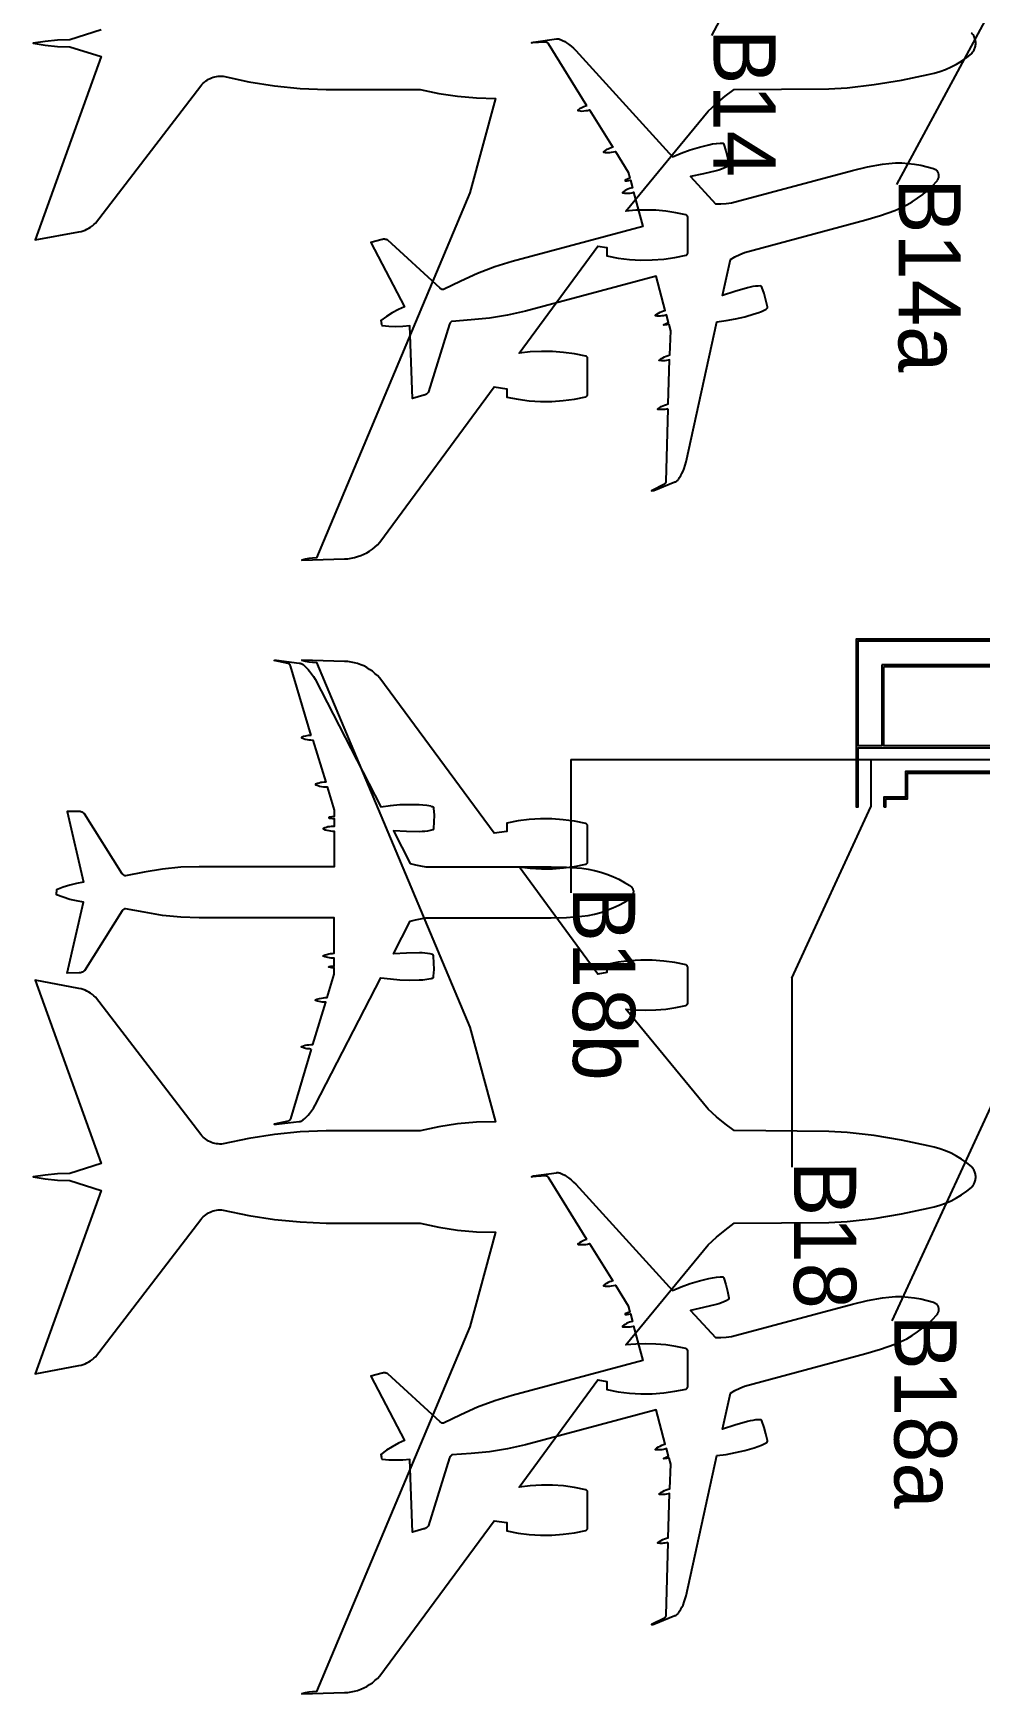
# Model space of a CAD drawing. Extents: x -127 to 299, y -292 to 314.
# Drawn here: x 67.2 to 140.2, y -218.1 to -90 of the extents above; entities that cross this region are included whole.
import ezdxf

# ---------------------------------------------------------------- set-up
doc = ezdxf.new("R2010")
doc.units = 0
for name, color, linetype in [('SS-GATEHOUSE', 9, 'CONTINUOUS'), ('SS-GRAPH', 7, 'CONTINUOUS'), ('SS-LARGE-PLANES', 9, 'CONTINUOUS'), ('SS-SMALL-PLANES', 9, 'CONTINUOUS'), ('SS-STAND-NUMBER', 7, 'CONTINUOUS')]:
    doc.layers.add(name, color=color, linetype=linetype)

msp = doc.modelspace()

# ---------------------------------------------------------------- linework, layer by layer
at = {"layer": 'SS-GATEHOUSE'}
for points in [[(132.64, -138.73), (132.64, -144.98), (130.81, -144.98), (130.81, -136.9), (153.99, -136.9), (153.99, -144.98), (153.98, -144.98), (153.98, -145.14), (159.22, -145.14), (159.22, -145.18), (159.37, -145.18), (159.37, -144.98), (154.14, -144.98), (154.14, -136.75), (130.66, -136.75), (130.66, -149.7), (130.81, -149.7), (130.81, -145.14), (152.15, -145.14), (152.15, -144.98), (152.16, -144.98), (152.16, -138.73)], [(132.79, -138.88), (152.01, -138.88), (152.01, -144.98), (132.79, -144.98)], [(132.79, -149.7), (132.94, -149.7), (132.94, -149.09), (134.62, -149.09), (134.62, -147.11), (145.59, -147.11), (145.59, -149.09), (147.42, -149.09), (147.42, -149.7), (147.57, -149.7), (147.57, -148.94), (145.74, -148.94), (145.74, -147.11), (152.18, -147.11), (152.18, -146.96), (134.47, -146.96), (134.47, -148.94), (132.79, -148.94)]]:
    msp.add_lwpolyline(points, close=True, dxfattribs=at)
at = {"layer": 'SS-GRAPH'}
for p, q in [((131.8, -67.4), (119.49, -90.17)), ((148.49, -74.44), (133.77, -101.67)), ((108.65, -146.05), (108.65, -156.33)), ((108.65, -146.05), (160.89, -146.05)), ((131.8, -146.05), (131.8, -149.7)), ((125.7, -162.92), (131.8, -149.7)), ((133.45, -189.35), (148.49, -156.73)), ((125.7, -162.92), (125.7, -177.5))]:
    msp.add_line(p, q, dxfattribs=at)
at = {"layer": 'SS-LARGE-PLANES'}
for points in [[(72.41, -89.75), (69.98, -90.51), (69.03, -90.54), (68.09, -90.64), (67.16, -90.78), (68.09, -90.93), (69.03, -91.02), (69.98, -91.05), (72.41, -91.81), (67.32, -105.96), (70.69, -105.34), (70.85, -105.3), (71.01, -105.25), (71.16, -105.2), (71.31, -105.13), (71.46, -105.05), (71.59, -104.96), (71.73, -104.87), (71.85, -104.76), (71.97, -104.65), (80.1, -94.06), (80.18, -93.96), (80.27, -93.86), (80.37, -93.77), (80.47, -93.69), (80.58, -93.62), (80.69, -93.55), (80.81, -93.49), (80.93, -93.44), (81.05, -93.4), (81.18, -93.37), (81.31, -93.34), (81.44, -93.33), (81.57, -93.32), (81.7, -93.32), (81.83, -93.33), (83.79, -93.75), (85.77, -94.06), (87.76, -94.26), (89.76, -94.35), (97.01, -94.35), (98.45, -94.66), (99.9, -94.87), (101.36, -95), (102.82, -95.04), (100.85, -102.33), (89.01, -130.48), (88.72, -130.5), (88.44, -130.53), (88.17, -130.59), (87.89, -130.66), (91.17, -130.56), (91.43, -130.55), (91.69, -130.51), (91.94, -130.46), (92.19, -130.39), (92.43, -130.31), (92.67, -130.21), (92.9, -130.09), (93.12, -129.96), (93.33, -129.81), (93.53, -129.65), (93.72, -129.47), (93.9, -129.28), (102.74, -117.3), (103.7, -117.45), (103.7, -118.08), (104.57, -118.25), (105.44, -118.36), (106.31, -118.41), (107.19, -118.41), (108.06, -118.35), (108.93, -118.23), (109.79, -118.05), (109.8, -118.05), (109.82, -118.04), (109.83, -118.04), (109.84, -118.03), (109.85, -118.02), (109.86, -118.02), (109.87, -118.01), (109.88, -118), (109.89, -117.99), (109.9, -117.98), (109.91, -117.96), (109.91, -117.95), (109.92, -117.94), (109.93, -117.93), (109.93, -117.91), (109.93, -117.9), (109.94, -115.07), (109.93, -115.05), (109.93, -115.04), (109.92, -115.03), (109.92, -115.02), (109.91, -115), (109.9, -114.99), (109.89, -114.98), (109.88, -114.97), (109.87, -114.96), (109.86, -114.95), (109.85, -114.95), (109.84, -114.94), (109.83, -114.93), (109.82, -114.93), (109.8, -114.92), (109.79, -114.92), (108.94, -114.75), (108.09, -114.63), (107.23, -114.56), (106.37, -114.56), (105.51, -114.6), (104.65, -114.7), (110.73, -106.44), (111.42, -106.55), (111.42, -107.18), (112.29, -107.35), (113.16, -107.46), (114.05, -107.51), (114.93, -107.5), (115.81, -107.44), (116.68, -107.32), (117.55, -107.14), (117.56, -107.13), (117.57, -107.12), (117.58, -107.11), (117.6, -107.1), (117.61, -107.09), (117.62, -107.07), (117.62, -107.06), (117.63, -107.05), (117.64, -107.03), (117.65, -107.02), (117.65, -107), (117.65, -106.99), (117.66, -106.97), (117.66, -106.96), (117.66, -104.21), (117.66, -104.2), (117.66, -104.18), (117.66, -104.17), (117.65, -104.16), (117.65, -104.15), (117.64, -104.13), (117.64, -104.12), (117.63, -104.11), (117.62, -104.1), (117.62, -104.09), (117.61, -104.08), (117.6, -104.07), (117.59, -104.06), (117.58, -104.05), (117.57, -104.04), (117.56, -104.04), (117.54, -104.03), (117.53, -104.02), (117.52, -104.02), (117.51, -104.02), (116.75, -103.86), (115.98, -103.74), (115.21, -103.67), (114.43, -103.65), (113.66, -103.67), (112.89, -103.73), (119.25, -96.02), (119.88, -95.43), (120.55, -94.87), (121.25, -94.36), (128.56, -94.3), (129.96, -94.21), (132.06, -93.97), (134.15, -93.63), (136.21, -93.18), (136.67, -93.08), (137.12, -92.96), (137.56, -92.8), (137.99, -92.61), (138.4, -92.4), (138.8, -92.15), (139.19, -91.89), (139.55, -91.59), (139.6, -91.54), (139.65, -91.48), (139.69, -91.42), (139.73, -91.36), (139.77, -91.29), (139.8, -91.22), (139.83, -91.15), (139.85, -91.08), (139.87, -91.01), (139.88, -90.94), (139.89, -90.86), (139.89, -90.79)], [(139.89, -90.78), (139.89, -90.7), (139.88, -90.63), (139.87, -90.55), (139.85, -90.48), (139.83, -90.41), (139.8, -90.34), (139.77, -90.27), (139.73, -90.21), (139.69, -90.14), (139.65, -90.08), (139.6, -90.03), (139.55, -89.97)], [(139.89, -178.25), (139.89, -178.18), (139.88, -178.11), (139.87, -178.03), (139.85, -177.96), (139.83, -177.89), (139.8, -177.82), (139.77, -177.75), (139.73, -177.68), (139.69, -177.62), (139.65, -177.56), (139.6, -177.5), (139.55, -177.45), (139.19, -177.16), (138.8, -176.89), (138.4, -176.64), (137.99, -176.43), (137.56, -176.24), (137.12, -176.08), (136.67, -175.96), (136.21, -175.86), (134.15, -175.41), (132.06, -175.07), (129.96, -174.83), (128.56, -174.74), (121.25, -174.68), (120.55, -174.17), (119.88, -173.61), (119.25, -173.02), (112.89, -165.31), (113.66, -165.37), (114.43, -165.39), (115.21, -165.37), (115.98, -165.3), (116.75, -165.18), (117.51, -165.02), (117.52, -165.02), (117.53, -165.02), (117.54, -165.01), (117.56, -165.01), (117.57, -165), (117.58, -164.99), (117.59, -164.98), (117.6, -164.97), (117.61, -164.96), (117.62, -164.95), (117.62, -164.94), (117.63, -164.93), (117.64, -164.92), (117.64, -164.91), (117.65, -164.9), (117.65, -164.88), (117.66, -164.87), (117.66, -164.86), (117.66, -164.84), (117.66, -164.83), (117.66, -162.08), (117.66, -162.07), (117.65, -162.05), (117.65, -162.04), (117.65, -162.02), (117.64, -162.01), (117.63, -161.99), (117.62, -161.98), (117.62, -161.97), (117.61, -161.95), (117.6, -161.94), (117.58, -161.93), (117.57, -161.92), (117.56, -161.91), (117.55, -161.9), (116.68, -161.72), (115.81, -161.6), (114.93, -161.54), (114.05, -161.53), (113.16, -161.58), (112.29, -161.69), (111.42, -161.86), (111.42, -162.49), (110.73, -162.6), (104.65, -154.34), (105.51, -154.44), (106.37, -154.49), (107.23, -154.48), (108.09, -154.41), (108.94, -154.3), (109.79, -154.12), (109.8, -154.12), (109.82, -154.12), (109.83, -154.11), (109.84, -154.1), (109.85, -154.1), (109.86, -154.09), (109.87, -154.08), (109.88, -154.07), (109.89, -154.06), (109.9, -154.05), (109.91, -154.04), (109.92, -154.03), (109.92, -154.01), (109.93, -154), (109.93, -153.99), (109.94, -153.97), (109.93, -151.14), (109.93, -151.13), (109.93, -151.11), (109.92, -151.1), (109.91, -151.09), (109.91, -151.08), (109.9, -151.07), (109.89, -151.05), (109.88, -151.04), (109.87, -151.03), (109.86, -151.03), (109.85, -151.02), (109.84, -151.01), (109.83, -151), (109.82, -151), (109.8, -150.99), (109.79, -150.99), (108.93, -150.81), (108.06, -150.69), (107.19, -150.63), (106.31, -150.63), (105.44, -150.68), (104.57, -150.79), (103.7, -150.96), (103.7, -151.59), (102.74, -151.74), (93.9, -139.76), (93.72, -139.57), (93.53, -139.4), (93.33, -139.23), (93.12, -139.09), (92.9, -138.95), (92.67, -138.83), (92.43, -138.73), (92.19, -138.65), (91.94, -138.58), (91.69, -138.53), (91.43, -138.49), (91.17, -138.48), (87.89, -138.38), (88.17, -138.46), (88.44, -138.51), (88.72, -138.54), (89.01, -138.56), (100.85, -166.71), (102.82, -174), (101.36, -174.04), (99.9, -174.17), (98.45, -174.38), (97.01, -174.69), (89.76, -174.69), (87.76, -174.78), (85.77, -174.98), (83.79, -175.29), (81.83, -175.71), (81.7, -175.72), (81.57, -175.72), (81.44, -175.71), (81.31, -175.7), (81.18, -175.67), (81.05, -175.64), (80.93, -175.6), (80.81, -175.55), (80.69, -175.49), (80.58, -175.42), (80.47, -175.35), (80.37, -175.27), (80.27, -175.18), (80.18, -175.08), (80.1, -174.98), (71.97, -164.39), (71.85, -164.28), (71.73, -164.17), (71.59, -164.08), (71.46, -163.99), (71.31, -163.91), (71.16, -163.84), (71.01, -163.79), (70.85, -163.74), (70.69, -163.71), (67.32, -163.08), (72.41, -177.23), (69.98, -177.99), (69.03, -178.02), (68.09, -178.11), (67.16, -178.26), (68.09, -178.41), (69.03, -178.5), (69.98, -178.53), (72.41, -179.29), (67.32, -193.44), (70.69, -192.81), (70.85, -192.78), (71.01, -192.73), (71.16, -192.67), (71.31, -192.61), (71.46, -192.53), (71.59, -192.44), (71.73, -192.34), (71.85, -192.24), (71.97, -192.13), (80.1, -181.54), (80.18, -181.44), (80.27, -181.34), (80.37, -181.25), (80.47, -181.17), (80.58, -181.1), (80.69, -181.03), (80.81, -180.97), (80.93, -180.92), (81.05, -180.88), (81.18, -180.84), (81.31, -180.82), (81.44, -180.8), (81.57, -180.8), (81.7, -180.8), (81.83, -180.81), (83.79, -181.23), (85.77, -181.54), (87.76, -181.73), (89.76, -181.83), (97.01, -181.83), (98.45, -182.14), (99.9, -182.35), (101.36, -182.48), (102.82, -182.52), (100.85, -189.81), (89.01, -217.96), (88.72, -217.98), (88.44, -218.01), (88.17, -218.06), (87.89, -218.14), (91.17, -218.04), (91.43, -218.03), (91.69, -217.99), (91.94, -217.94), (92.19, -217.87), (92.43, -217.79), (92.67, -217.68), (92.9, -217.57), (93.12, -217.43), (93.33, -217.29), (93.53, -217.12), (93.72, -216.95), (93.9, -216.76), (102.74, -204.78), (103.7, -204.93), (103.7, -205.56), (104.57, -205.73), (105.44, -205.84), (106.31, -205.89), (107.19, -205.89), (108.06, -205.82), (108.93, -205.71), (109.79, -205.53), (109.8, -205.53), (109.82, -205.52), (109.83, -205.52), (109.84, -205.51), (109.85, -205.5), (109.86, -205.49), (109.87, -205.48), (109.88, -205.47), (109.89, -205.46), (109.9, -205.45), (109.91, -205.44), (109.91, -205.43), (109.92, -205.42), (109.93, -205.41), (109.93, -205.39), (109.93, -205.38), (109.94, -202.54), (109.93, -202.53), (109.93, -202.52), (109.92, -202.51), (109.92, -202.49), (109.91, -202.48), (109.9, -202.47), (109.89, -202.46), (109.88, -202.45), (109.87, -202.44), (109.86, -202.43), (109.85, -202.42), (109.84, -202.42), (109.83, -202.41), (109.82, -202.4), (109.8, -202.4), (109.79, -202.39), (108.94, -202.22), (108.09, -202.1), (107.23, -202.04), (106.37, -202.03), (105.51, -202.08), (104.65, -202.18), (110.73, -193.92), (111.42, -194.03), (111.42, -194.66), (112.29, -194.83), (113.16, -194.94), (114.05, -194.99), (114.93, -194.98), (115.81, -194.92), (116.68, -194.79), (117.55, -194.62), (117.56, -194.61), (117.57, -194.6), (117.58, -194.59), (117.6, -194.58), (117.61, -194.56), (117.62, -194.55), (117.62, -194.54), (117.63, -194.53), (117.64, -194.51), (117.65, -194.5), (117.65, -194.48), (117.65, -194.47), (117.66, -194.45), (117.66, -194.44), (117.66, -191.69), (117.66, -191.68), (117.66, -191.66), (117.66, -191.65), (117.65, -191.64), (117.65, -191.62), (117.64, -191.61), (117.64, -191.6), (117.63, -191.59), (117.62, -191.58), (117.62, -191.56), (117.61, -191.55), (117.6, -191.54), (117.59, -191.54), (117.58, -191.53), (117.57, -191.52), (117.56, -191.51), (117.54, -191.51), (117.53, -191.5), (117.52, -191.5), (117.51, -191.49), (116.75, -191.33), (115.98, -191.22), (115.21, -191.15), (114.43, -191.13), (113.66, -191.15), (112.89, -191.21), (119.25, -183.5), (119.88, -182.9), (120.55, -182.35), (121.25, -181.83), (128.56, -181.78), (129.96, -181.69), (132.06, -181.45), (134.15, -181.11), (136.21, -180.66), (136.67, -180.56), (137.12, -180.43), (137.56, -180.28), (137.99, -180.09), (138.4, -179.87), (138.8, -179.63), (139.19, -179.36), (139.55, -179.07), (139.6, -179.02), (139.65, -178.96), (139.69, -178.9), (139.73, -178.83), (139.77, -178.77), (139.8, -178.7), (139.83, -178.63), (139.85, -178.56), (139.87, -178.49), (139.88, -178.41), (139.89, -178.34), (139.89, -178.26)]]:
    msp.add_lwpolyline(points, dxfattribs=at)
at = {"layer": 'SS-SMALL-PLANES'}
for points in [[(109.88, -95.61), (106.93, -90.83), (106.92, -90.81), (106.91, -90.8), (106.9, -90.78), (106.89, -90.77), (106.87, -90.76), (106.86, -90.75), (106.84, -90.74), (106.83, -90.73), (106.81, -90.72), (106.79, -90.71), (106.78, -90.71), (106.76, -90.7), (106.74, -90.7), (106.72, -90.7), (105.62, -90.76), (105.69, -90.73), (105.77, -90.7), (107.53, -90.45), (107.57, -90.44), (107.61, -90.44), (107.65, -90.44), (107.69, -90.45), (107.73, -90.45), (107.77, -90.46), (107.81, -90.48), (107.85, -90.49), (108.01, -90.56), (108.17, -90.65), (108.32, -90.74), (108.47, -90.85), (108.66, -91), (108.85, -91.17), (109.03, -91.35), (116.49, -99.54), (117.17, -99.25), (117.86, -99), (118.57, -98.79), (119.29, -98.61)], [(109.88, -95.61), (109.77, -95.64), (109.66, -95.68), (109.55, -95.73), (109.44, -95.78), (109.32, -95.85), (109.2, -95.94), (109.2, -95.94), (109.2, -95.94), (109.2, -95.94), (109.2, -95.94), (109.19, -95.94), (109.19, -95.94), (109.19, -95.94), (109.19, -95.94), (109.19, -95.95), (109.19, -95.95), (109.19, -95.95), (109.19, -95.95), (109.19, -95.95), (109.19, -95.95), (109.19, -95.96), (109.19, -95.96), (109.19, -95.96), (109.19, -95.96), (109.19, -95.96), (109.19, -95.96), (109.19, -95.96), (109.19, -95.97), (109.19, -95.97), (109.19, -95.97), (109.19, -95.97), (109.19, -95.97), (109.19, -95.97), (109.19, -95.97), (109.2, -95.98), (109.2, -95.98), (109.2, -95.98), (109.2, -95.98), (109.2, -95.98), (109.2, -95.98), (109.2, -95.98), (109.21, -95.98), (109.21, -95.98), (109.21, -95.98), (109.21, -95.98), (109.21, -95.98), (109.36, -96), (109.5, -96.01), (109.65, -96), (109.79, -95.98), (109.93, -95.96), (110.08, -95.92), (111.88, -98.81), (111.76, -98.84), (111.64, -98.89), (111.52, -98.94), (111.4, -98.99), (111.29, -99.06), (111.17, -99.15), (111.17, -99.15), (111.16, -99.15), (111.16, -99.15), (111.16, -99.15), (111.16, -99.15), (111.16, -99.16), (111.16, -99.16), (111.16, -99.16), (111.16, -99.16), (111.16, -99.16), (111.16, -99.16), (111.16, -99.17), (111.16, -99.17), (111.16, -99.17), (111.16, -99.17), (111.16, -99.17), (111.16, -99.17), (111.16, -99.17), (111.16, -99.18), (111.16, -99.18), (111.16, -99.18), (111.16, -99.18), (111.16, -99.18), (111.17, -99.18), (111.17, -99.18), (111.17, -99.18), (111.17, -99.19), (111.17, -99.19), (111.17, -99.19), (111.17, -99.19), (111.17, -99.19), (111.18, -99.19), (111.18, -99.19), (111.29, -99.2), (111.39, -99.21), (111.5, -99.21), (111.65, -99.21), (111.79, -99.19), (111.94, -99.16), (112.08, -99.13), (113.08, -100.72), (113.2, -101.2), (113.02, -101.27), (112.85, -101.34), (112.85, -101.34), (112.84, -101.34), (112.84, -101.34), (112.84, -101.34), (112.84, -101.35), (112.84, -101.35), (112.84, -101.35), (112.83, -101.35), (112.83, -101.35), (112.83, -101.35), (112.83, -101.36), (112.83, -101.36), (112.83, -101.36), (112.83, -101.36), (112.83, -101.36), (112.83, -101.37), (112.83, -101.37), (112.83, -101.37), (112.83, -101.37), (112.83, -101.37), (112.83, -101.38), (112.83, -101.38), (112.83, -101.38), (112.83, -101.38), (112.83, -101.38), (112.83, -101.39), (112.84, -101.39), (112.84, -101.39), (112.84, -101.39), (112.84, -101.39), (112.84, -101.39), (112.84, -101.39), (112.84, -101.4), (112.85, -101.4), (112.85, -101.4), (112.85, -101.4), (112.85, -101.4), (112.85, -101.4), (112.86, -101.4), (112.86, -101.4), (112.86, -101.4), (112.99, -101.39), (113.12, -101.37), (113.24, -101.35), (113.4, -101.93), (113.28, -101.96), (113.17, -102), (113.05, -102.04), (112.94, -102.09), (112.84, -102.15), (112.73, -102.22), (112.64, -102.29), (112.63, -102.29), (112.63, -102.29), (112.63, -102.29), (112.63, -102.29), (112.63, -102.29), (112.63, -102.3), (112.63, -102.3), (112.63, -102.3), (112.63, -102.3), (112.63, -102.3), (112.63, -102.3), (112.63, -102.31), (112.63, -102.31), (112.63, -102.31), (112.63, -102.31), (112.63, -102.31), (112.63, -102.31), (112.63, -102.32), (112.63, -102.32), (112.63, -102.32), (112.63, -102.32), (112.63, -102.32), (112.63, -102.32), (112.64, -102.33), (112.64, -102.33), (112.64, -102.33), (112.64, -102.33), (112.64, -102.33), (112.64, -102.33), (112.64, -102.33), (112.65, -102.33), (112.65, -102.33), (112.79, -102.35), (112.93, -102.35), (113.07, -102.35), (113.22, -102.34), (113.36, -102.32), (113.49, -102.28), (114.2, -104.93), (104.13, -107.63), (102.77, -108.04), (101.45, -108.55), (100.16, -109.14), (98.82, -109.78), (98.79, -109.78), (98.77, -109.78), (98.74, -109.78), (98.72, -109.77), (98.7, -109.77), (98.67, -109.76), (98.65, -109.75), (98.63, -109.74), (98.61, -109.73), (98.59, -109.72), (98.57, -109.7), (98.55, -109.69), (94.53, -105.97), (94.49, -105.95), (94.45, -105.94), (94.41, -105.92), (94.37, -105.91), (94.33, -105.91), (94.29, -105.9), (94.25, -105.9), (94.21, -105.9), (94.17, -105.9), (94.13, -105.91), (94.09, -105.92), (93.2, -106.16), (95.82, -111.11), (95.34, -111.33), (94.87, -111.59), (94.41, -111.87), (93.98, -112.18), (94.03, -112.38)], [(119.29, -98.61), (119.58, -98.55), (119.88, -98.51), (120.18, -98.48), (120.23, -98.48), (120.28, -98.48), (120.32, -98.49), (120.37, -98.49), (120.38, -98.5), (120.39, -98.5), (120.4, -98.5), (120.4, -98.51), (120.41, -98.51), (120.42, -98.52), (120.42, -98.53), (120.43, -98.53), (120.43, -98.54), (120.44, -98.55), (120.44, -98.56), (120.44, -98.56), (120.45, -98.57), (120.45, -98.58), (120.45, -98.59), (120.61, -99.09), (120.74, -99.59), (120.83, -100.11), (120.84, -100.12), (120.84, -100.12), (120.84, -100.13), (120.84, -100.14), (120.84, -100.15), (120.84, -100.16), (120.84, -100.17), (120.84, -100.18), (120.83, -100.18), (120.83, -100.19), (120.83, -100.2), (120.82, -100.21), (120.82, -100.22), (120.82, -100.22), (120.81, -100.23), (120.63, -100.33), (120.45, -100.42), (120.26, -100.5), (120.06, -100.56), (119.86, -100.62), (118.88, -100.86), (117.89, -101.07), (119.8, -103.17), (120.21, -103.17), (120.62, -103.15), (121.03, -103.1), (130.37, -100.6), (131.53, -100.32), (132.7, -100.11), (133.19, -100.05), (133.69, -100.01), (134.18, -100.01), (134.68, -100.05), (135.17, -100.11), (135.66, -100.19), (136.14, -100.31), (136.62, -100.44), (136.66, -100.46), (136.69, -100.47), (136.73, -100.49), (136.76, -100.51), (136.8, -100.53), (136.83, -100.56), (136.86, -100.58), (136.88, -100.61), (136.91, -100.64), (136.93, -100.67), (136.95, -100.71), (136.97, -100.74), (136.99, -100.78), (137, -100.82), (137.02, -100.86)], [(122.79, -111.67), (123.07, -111.58), (123.35, -111.47), (123.62, -111.34), (123.67, -111.32), (123.71, -111.29), (123.75, -111.27), (123.79, -111.23), (123.79, -111.23), (123.8, -111.22), (123.8, -111.21), (123.8, -111.21), (123.81, -111.2), (123.81, -111.19), (123.81, -111.18), (123.81, -111.17), (123.81, -111.16), (123.81, -111.15), (123.81, -111.15), (123.81, -111.14), (123.81, -111.13), (123.81, -111.12), (123.81, -111.11), (123.69, -110.6), (123.55, -110.1), (123.38, -109.61), (123.38, -109.6), (123.37, -109.59), (123.37, -109.58), (123.37, -109.57), (123.36, -109.57), (123.36, -109.56), (123.35, -109.55), (123.35, -109.55), (123.34, -109.54), (123.33, -109.53), (123.33, -109.53), (123.32, -109.52), (123.31, -109.52), (123.31, -109.52), (123.3, -109.51), (123.09, -109.52), (122.89, -109.53), (122.68, -109.56), (122.48, -109.6), (122.28, -109.65), (121.31, -109.93), (120.35, -110.25), (120.96, -107.47), (121.31, -107.27), (121.68, -107.08), (122.05, -106.92), (131.4, -104.41), (132.53, -104.07), (133.65, -103.68), (134.11, -103.48), (134.56, -103.26), (134.99, -103.01), (135.4, -102.74), (135.8, -102.44), (136.18, -102.12), (136.54, -101.78), (136.88, -101.42), (136.91, -101.39), (136.93, -101.36), (136.95, -101.33), (136.97, -101.29), (136.99, -101.26), (137, -101.22), (137.02, -101.18), (137.03, -101.14), (137.03, -101.11), (137.04, -101.07), (137.04, -101.03), (137.04, -100.99), (137.03, -100.95), (137.03, -100.9), (137.02, -100.86)], [(116.14, -118.98), (116.03, -119.01), (115.91, -119.03), (115.79, -119.04), (115.68, -119.05), (115.53, -119.05), (115.39, -119.03), (115.39, -119.03), (115.39, -119.03), (115.39, -119.03), (115.38, -119.03), (115.38, -119.03), (115.38, -119.03), (115.38, -119.03), (115.38, -119.03), (115.38, -119.03), (115.37, -119.03), (115.37, -119.03), (115.37, -119.03), (115.37, -119.03), (115.37, -119.03), (115.37, -119.02), (115.37, -119.02), (115.37, -119.02), (115.37, -119.02), (115.37, -119.02), (115.37, -119.02), (115.37, -119.02), (115.37, -119.01), (115.37, -119.01), (115.37, -119.01), (115.37, -119.01), (115.37, -119.01), (115.37, -119.01), (115.37, -119), (115.37, -119), (115.37, -119), (115.37, -119), (115.37, -119), (115.37, -119), (115.37, -119), (115.37, -119), (115.37, -118.99), (115.37, -118.99), (115.38, -118.99), (115.38, -118.99), (115.38, -118.99), (115.49, -118.9), (115.62, -118.82), (115.74, -118.76), (115.88, -118.7), (116.02, -118.65), (116.15, -118.61), (116.27, -115.21), (116.15, -115.24), (116.02, -115.26), (115.9, -115.28), (115.77, -115.28), (115.64, -115.28), (115.49, -115.27), (115.48, -115.27), (115.48, -115.27), (115.48, -115.27), (115.48, -115.27), (115.48, -115.27), (115.48, -115.27), (115.48, -115.27), (115.48, -115.26), (115.47, -115.26), (115.47, -115.26), (115.47, -115.26), (115.47, -115.26), (115.47, -115.26), (115.47, -115.26), (115.47, -115.26), (115.47, -115.25), (115.47, -115.25), (115.47, -115.25), (115.47, -115.25), (115.47, -115.25), (115.47, -115.25), (115.47, -115.24), (115.47, -115.24), (115.47, -115.24), (115.47, -115.24), (115.47, -115.24), (115.47, -115.24), (115.47, -115.24), (115.47, -115.23), (115.47, -115.23), (115.47, -115.23), (115.47, -115.23), (115.48, -115.23), (115.56, -115.16), (115.65, -115.1), (115.74, -115.05), (115.88, -114.98), (116.01, -114.92), (116.15, -114.87), (116.29, -114.83), (116.35, -112.96), (116.23, -112.48), (116.04, -112.51), (115.85, -112.53), (115.84, -112.53), (115.84, -112.53), (115.84, -112.53), (115.84, -112.53), (115.84, -112.53), (115.83, -112.53), (115.83, -112.53), (115.83, -112.53), (115.83, -112.53), (115.83, -112.53), (115.82, -112.53), (115.82, -112.52), (115.82, -112.52), (115.82, -112.52), (115.82, -112.52), (115.82, -112.52), (115.82, -112.52), (115.81, -112.51), (115.81, -112.51), (115.81, -112.51), (115.81, -112.51), (115.81, -112.51), (115.81, -112.5), (115.81, -112.5), (115.81, -112.5), (115.81, -112.5), (115.81, -112.5), (115.81, -112.49), (115.81, -112.49), (115.81, -112.49), (115.81, -112.49), (115.82, -112.49), (115.82, -112.48), (115.82, -112.48), (115.82, -112.48), (115.82, -112.48), (115.82, -112.48), (115.82, -112.48), (115.82, -112.48), (115.83, -112.47), (115.83, -112.47), (115.94, -112.42), (116.06, -112.37), (116.19, -112.33), (116.03, -111.74), (115.91, -111.78), (115.79, -111.8), (115.67, -111.82), (115.55, -111.83), (115.43, -111.83), (115.31, -111.83), (115.19, -111.82), (115.19, -111.82), (115.19, -111.82), (115.18, -111.82), (115.18, -111.82), (115.18, -111.81), (115.18, -111.81), (115.18, -111.81), (115.18, -111.81), (115.18, -111.81), (115.17, -111.81), (115.17, -111.81), (115.17, -111.81), (115.17, -111.8), (115.17, -111.8), (115.17, -111.8), (115.17, -111.8), (115.17, -111.8), (115.17, -111.79), (115.17, -111.79), (115.17, -111.79), (115.17, -111.79), (115.17, -111.79), (115.17, -111.79), (115.17, -111.78), (115.17, -111.78), (115.17, -111.78), (115.17, -111.78), (115.17, -111.78), (115.17, -111.78), (115.18, -111.77), (115.18, -111.77), (115.18, -111.77), (115.29, -111.69), (115.41, -111.61), (115.54, -111.54), (115.67, -111.48), (115.8, -111.43), (115.93, -111.39), (115.23, -108.74), (105.15, -111.44), (103.77, -111.76), (102.37, -111.99), (100.96, -112.12), (99.47, -112.24), (99.45, -112.25), (99.43, -112.26), (99.41, -112.28), (99.39, -112.29), (99.38, -112.31), (99.36, -112.33), (99.34, -112.35), (99.33, -112.37), (99.32, -112.39), (99.31, -112.41), (99.3, -112.43), (99.29, -112.45), (97.67, -117.68), (97.64, -117.72), (97.62, -117.75), (97.59, -117.78), (97.56, -117.81), (97.53, -117.83), (97.5, -117.86), (97.46, -117.88), (97.43, -117.9), (97.39, -117.92), (97.35, -117.93), (97.31, -117.94), (96.42, -118.18), (96.22, -112.59), (95.69, -112.63), (95.15, -112.65), (94.61, -112.63), (94.08, -112.58), (94.03, -112.38)], [(116.14, -118.98), (115.98, -124.59), (115.98, -124.61), (115.98, -124.63), (115.97, -124.65), (115.97, -124.66), (115.96, -124.68), (115.96, -124.7), (115.95, -124.72), (115.94, -124.73), (115.93, -124.75), (115.92, -124.76), (115.9, -124.78), (115.89, -124.79), (115.88, -124.8), (115.86, -124.81), (114.87, -125.31), (114.96, -125.3), (115.04, -125.28), (116.68, -124.63), (116.72, -124.61), (116.76, -124.59), (116.79, -124.57), (116.83, -124.54), (116.86, -124.52), (116.89, -124.49), (116.92, -124.46), (116.94, -124.43), (117.04, -124.28), (117.14, -124.13), (117.22, -123.97), (117.3, -123.81), (117.39, -123.58), (117.47, -123.34), (117.54, -123.09), (119.9, -112.27), (120.64, -112.18), (121.36, -112.05), (122.08, -111.88), (122.79, -111.67)], [(88.62, -144.19), (87.02, -138.81), (87.01, -138.8), (87, -138.78), (86.99, -138.76), (86.99, -138.75), (86.97, -138.73), (86.96, -138.72), (86.95, -138.7), (86.94, -138.69), (86.92, -138.68), (86.91, -138.67), (86.89, -138.66), (86.88, -138.65), (86.86, -138.64), (86.84, -138.63), (85.76, -138.4), (85.84, -138.39), (85.93, -138.39), (87.69, -138.6), (87.73, -138.6), (87.77, -138.61), (87.81, -138.63), (87.84, -138.64), (87.88, -138.66), (87.92, -138.68), (87.95, -138.7), (87.99, -138.72), (88.12, -138.84), (88.25, -138.96), (88.38, -139.09), (88.49, -139.23), (88.64, -139.43), (88.78, -139.64), (88.91, -139.86), (93.99, -149.7), (94.72, -149.6), (95.46, -149.53), (96.2, -149.51), (96.93, -149.53)], [(88.62, -144.19), (88.51, -144.2), (88.39, -144.2), (88.27, -144.22), (88.16, -144.24), (88.02, -144.28), (87.88, -144.33), (87.88, -144.33), (87.88, -144.33), (87.88, -144.33), (87.88, -144.34), (87.88, -144.34), (87.87, -144.34), (87.87, -144.34), (87.87, -144.34), (87.87, -144.34), (87.87, -144.34), (87.87, -144.34), (87.87, -144.34), (87.87, -144.35), (87.87, -144.35), (87.87, -144.35), (87.86, -144.35), (87.86, -144.35), (87.86, -144.35), (87.86, -144.35), (87.86, -144.36), (87.86, -144.36), (87.86, -144.36), (87.86, -144.36), (87.86, -144.36), (87.87, -144.36), (87.87, -144.37), (87.87, -144.37), (87.87, -144.37), (87.87, -144.37), (87.87, -144.37), (87.87, -144.37), (87.87, -144.37), (87.87, -144.37), (87.87, -144.38), (87.88, -144.38), (87.88, -144.38), (87.88, -144.38), (87.88, -144.38), (87.88, -144.38), (87.88, -144.38), (88.02, -144.43), (88.15, -144.48), (88.3, -144.51), (88.44, -144.53), (88.59, -144.54), (88.73, -144.55), (89.73, -147.8), (89.6, -147.8), (89.47, -147.81), (89.35, -147.83), (89.22, -147.86), (89.1, -147.89), (88.95, -147.95), (88.95, -147.95), (88.95, -147.95), (88.95, -147.95), (88.95, -147.95), (88.94, -147.95), (88.94, -147.95), (88.94, -147.95), (88.94, -147.95), (88.94, -147.95), (88.94, -147.96), (88.94, -147.96), (88.94, -147.96), (88.94, -147.96), (88.94, -147.96), (88.94, -147.96), (88.94, -147.97), (88.94, -147.97), (88.94, -147.97), (88.94, -147.97), (88.94, -147.97), (88.94, -147.97), (88.94, -147.97), (88.94, -147.98), (88.94, -147.98), (88.94, -147.98), (88.94, -147.98), (88.94, -147.98), (88.94, -147.98), (88.95, -147.98), (88.95, -147.98), (88.95, -147.99), (88.95, -147.99), (88.95, -147.99), (89.05, -148.03), (89.15, -148.06), (89.26, -148.1), (89.4, -148.12), (89.55, -148.15), (89.69, -148.16), (89.84, -148.16), (90.39, -149.96), (90.39, -150.45), (90.2, -150.47), (90.01, -150.5), (90, -150.5), (90, -150.5), (90, -150.5), (90, -150.5), (90, -150.5), (90, -150.5), (89.99, -150.5), (89.99, -150.5), (89.99, -150.51), (89.99, -150.51), (89.99, -150.51), (89.99, -150.51), (89.98, -150.51), (89.98, -150.51), (89.98, -150.52), (89.98, -150.52), (89.98, -150.52), (89.98, -150.52), (89.98, -150.52), (89.98, -150.53), (89.98, -150.53), (89.98, -150.53), (89.98, -150.53), (89.98, -150.53), (89.98, -150.54), (89.98, -150.54), (89.98, -150.54), (89.98, -150.54), (89.98, -150.54), (89.99, -150.55), (89.99, -150.55), (89.99, -150.55), (89.99, -150.55), (89.99, -150.55), (89.99, -150.55), (89.99, -150.55), (90, -150.55), (90, -150.56), (90, -150.56), (90, -150.56), (90, -150.56), (90.13, -150.58), (90.26, -150.6), (90.39, -150.6), (90.39, -151.21), (90.27, -151.21), (90.14, -151.21), (90.02, -151.23), (89.9, -151.25), (89.79, -151.28), (89.67, -151.31), (89.56, -151.36), (89.56, -151.36), (89.55, -151.36), (89.55, -151.36), (89.55, -151.36), (89.55, -151.36), (89.55, -151.36), (89.55, -151.36), (89.55, -151.37), (89.55, -151.37), (89.55, -151.37), (89.54, -151.37), (89.54, -151.37), (89.54, -151.37), (89.54, -151.38), (89.54, -151.38), (89.54, -151.38), (89.54, -151.38), (89.54, -151.38), (89.54, -151.39), (89.54, -151.39), (89.54, -151.39), (89.55, -151.39), (89.55, -151.39), (89.55, -151.39), (89.55, -151.4), (89.55, -151.4), (89.55, -151.4), (89.55, -151.4), (89.55, -151.4), (89.55, -151.4), (89.56, -151.4), (89.56, -151.4), (89.69, -151.46), (89.83, -151.5), (89.96, -151.53), (90.1, -151.56), (90.25, -151.57), (90.39, -151.58), (90.39, -154.32), (79.96, -154.32), (78.54, -154.36), (77.13, -154.51), (75.73, -154.75), (74.27, -155.02), (74.25, -155.01), (74.22, -155.01), (74.2, -155), (74.18, -154.99), (74.16, -154.97), (74.14, -154.96), (74.12, -154.95), (74.1, -154.93), (74.08, -154.91), (74.06, -154.9), (74.05, -154.88), (74.03, -154.86), (71.11, -150.23), (71.08, -150.2), (71.05, -150.18), (71.02, -150.15), (70.98, -150.13), (70.94, -150.12), (70.9, -150.1), (70.87, -150.09), (70.83, -150.08), (70.79, -150.07), (70.75, -150.07), (70.7, -150.07), (69.78, -150.07), (71.04, -155.52), (70.51, -155.62), (69.99, -155.74), (69.47, -155.9), (68.97, -156.09), (68.97, -156.29)], [(96.93, -149.53), (97.23, -149.54), (97.53, -149.58), (97.83, -149.63), (97.88, -149.64), (97.92, -149.66), (97.97, -149.67), (98.01, -149.69), (98.02, -149.7), (98.03, -149.71), (98.03, -149.71), (98.04, -149.72), (98.04, -149.73), (98.05, -149.73), (98.05, -149.74), (98.05, -149.75), (98.06, -149.76), (98.06, -149.76), (98.06, -149.77), (98.06, -149.78), (98.06, -149.79), (98.06, -149.8), (98.06, -149.81), (98.09, -150.33), (98.08, -150.85), (98.04, -151.37), (98.04, -151.38), (98.04, -151.39), (98.04, -151.4), (98.04, -151.41), (98.04, -151.42), (98.03, -151.42), (98.03, -151.43), (98.03, -151.44), (98.02, -151.45), (98.02, -151.45), (98.01, -151.46), (98.01, -151.47), (98, -151.47), (97.99, -151.48), (97.99, -151.48), (97.79, -151.53), (97.58, -151.57), (97.38, -151.6), (97.18, -151.61), (96.97, -151.62), (95.96, -151.6), (94.95, -151.54), (96.25, -154.06), (96.65, -154.17), (97.05, -154.25), (97.45, -154.32), (107.13, -154.32), (108.31, -154.35), (109.5, -154.44), (109.99, -154.51), (110.48, -154.61), (110.96, -154.74), (111.43, -154.9), (111.89, -155.08), (112.34, -155.29), (112.78, -155.53), (113.2, -155.78), (113.24, -155.81), (113.27, -155.83), (113.3, -155.86), (113.32, -155.88), (113.35, -155.91), (113.37, -155.95), (113.39, -155.98), (113.41, -156.01), (113.43, -156.05), (113.44, -156.09), (113.45, -156.12), (113.46, -156.16), (113.47, -156.2), (113.48, -156.25), (113.48, -156.29)], [(88.62, -168.39), (88.51, -168.38), (88.39, -168.38), (88.27, -168.36), (88.16, -168.34), (88.02, -168.3), (87.88, -168.25), (87.88, -168.25), (87.88, -168.25), (87.88, -168.25), (87.88, -168.24), (87.88, -168.24), (87.87, -168.24), (87.87, -168.24), (87.87, -168.24), (87.87, -168.24), (87.87, -168.24), (87.87, -168.24), (87.87, -168.24), (87.87, -168.23), (87.87, -168.23), (87.87, -168.23), (87.86, -168.23), (87.86, -168.23), (87.86, -168.23), (87.86, -168.23), (87.86, -168.22), (87.86, -168.22), (87.86, -168.22), (87.86, -168.22), (87.86, -168.22), (87.87, -168.22), (87.87, -168.21), (87.87, -168.21), (87.87, -168.21), (87.87, -168.21), (87.87, -168.21), (87.87, -168.21), (87.87, -168.21), (87.87, -168.21), (87.87, -168.2), (87.88, -168.2), (87.88, -168.2), (87.88, -168.2), (87.88, -168.2), (87.88, -168.2), (87.88, -168.2), (88.02, -168.15), (88.15, -168.1), (88.3, -168.07), (88.44, -168.05), (88.59, -168.04), (88.73, -168.03), (89.73, -164.78), (89.6, -164.78), (89.47, -164.77), (89.35, -164.75), (89.22, -164.72), (89.1, -164.69), (88.95, -164.63), (88.95, -164.63), (88.95, -164.63), (88.95, -164.63), (88.95, -164.63), (88.94, -164.63), (88.94, -164.63), (88.94, -164.63), (88.94, -164.63), (88.94, -164.63), (88.94, -164.62), (88.94, -164.62), (88.94, -164.62), (88.94, -164.62), (88.94, -164.62), (88.94, -164.62), (88.94, -164.61), (88.94, -164.61), (88.94, -164.61), (88.94, -164.61), (88.94, -164.61), (88.94, -164.61), (88.94, -164.61), (88.94, -164.6), (88.94, -164.6), (88.94, -164.6), (88.94, -164.6), (88.94, -164.6), (88.94, -164.6), (88.95, -164.6), (88.95, -164.6), (88.95, -164.59), (88.95, -164.59), (88.95, -164.59), (89.05, -164.55), (89.15, -164.52), (89.26, -164.48), (89.4, -164.46), (89.55, -164.43), (89.69, -164.42), (89.84, -164.42), (90.39, -162.62), (90.39, -162.13), (90.2, -162.11), (90.01, -162.08), (90, -162.08), (90, -162.08), (90, -162.08), (90, -162.08), (90, -162.08), (90, -162.08), (89.99, -162.08), (89.99, -162.08), (89.99, -162.07), (89.99, -162.07), (89.99, -162.07), (89.99, -162.07), (89.98, -162.07), (89.98, -162.07), (89.98, -162.06), (89.98, -162.06), (89.98, -162.06), (89.98, -162.06), (89.98, -162.06), (89.98, -162.05), (89.98, -162.05), (89.98, -162.05), (89.98, -162.05), (89.98, -162.05), (89.98, -162.04), (89.98, -162.04), (89.98, -162.04), (89.98, -162.04), (89.98, -162.04), (89.99, -162.03), (89.99, -162.03), (89.99, -162.03), (89.99, -162.03), (89.99, -162.03), (89.99, -162.03), (89.99, -162.03), (90, -162.03), (90, -162.02), (90, -162.02), (90, -162.02), (90, -162.02), (90.13, -162), (90.26, -161.98), (90.39, -161.98), (90.39, -161.37), (90.27, -161.37), (90.14, -161.37), (90.02, -161.35), (89.9, -161.33), (89.79, -161.3), (89.67, -161.27), (89.56, -161.22), (89.56, -161.22), (89.55, -161.22), (89.55, -161.22), (89.55, -161.22), (89.55, -161.22), (89.55, -161.22), (89.55, -161.22), (89.55, -161.21), (89.55, -161.21), (89.55, -161.21), (89.54, -161.21), (89.54, -161.21), (89.54, -161.21), (89.54, -161.2), (89.54, -161.2), (89.54, -161.2), (89.54, -161.2), (89.54, -161.2), (89.54, -161.19), (89.54, -161.19), (89.54, -161.19), (89.55, -161.19), (89.55, -161.19), (89.55, -161.19), (89.55, -161.18), (89.55, -161.18), (89.55, -161.18), (89.55, -161.18), (89.55, -161.18), (89.55, -161.18), (89.56, -161.18), (89.56, -161.18), (89.69, -161.12), (89.83, -161.08), (89.96, -161.05), (90.1, -161.02), (90.25, -161.01), (90.39, -161), (90.39, -158.27), (79.96, -158.27), (78.54, -158.22), (77.13, -158.07), (75.73, -157.83), (74.27, -157.56), (74.25, -157.57), (74.22, -157.57), (74.2, -157.58), (74.18, -157.59), (74.16, -157.61), (74.14, -157.62), (74.12, -157.63), (74.1, -157.65), (74.08, -157.67), (74.06, -157.68), (74.05, -157.7), (74.03, -157.72), (71.11, -162.35), (71.08, -162.38), (71.05, -162.4), (71.02, -162.43), (70.98, -162.45), (70.94, -162.46), (70.9, -162.48), (70.87, -162.49), (70.83, -162.5), (70.79, -162.51), (70.75, -162.51), (70.7, -162.51), (69.78, -162.52), (71.04, -157.06), (70.51, -156.96), (69.99, -156.84), (69.47, -156.68), (68.97, -156.49), (68.97, -156.29)], [(96.93, -163.05), (97.23, -163.04), (97.53, -163), (97.83, -162.95), (97.88, -162.94), (97.92, -162.92), (97.97, -162.91), (98.01, -162.89), (98.02, -162.88), (98.03, -162.87), (98.03, -162.87), (98.04, -162.86), (98.04, -162.85), (98.05, -162.85), (98.05, -162.84), (98.05, -162.83), (98.06, -162.82), (98.06, -162.82), (98.06, -162.81), (98.06, -162.8), (98.06, -162.79), (98.06, -162.78), (98.06, -162.77), (98.09, -162.25), (98.08, -161.73), (98.04, -161.21), (98.04, -161.2), (98.04, -161.19), (98.04, -161.18), (98.04, -161.17), (98.04, -161.16), (98.03, -161.16), (98.03, -161.15), (98.03, -161.14), (98.02, -161.13), (98.02, -161.13), (98.01, -161.12), (98.01, -161.11), (98, -161.11), (97.99, -161.1), (97.99, -161.1), (97.79, -161.05), (97.58, -161.01), (97.38, -160.98), (97.18, -160.97), (96.97, -160.96), (95.96, -160.98), (94.95, -161.04), (96.25, -158.52), (96.65, -158.41), (97.05, -158.33), (97.45, -158.27), (107.13, -158.27), (108.31, -158.23), (109.5, -158.14), (109.99, -158.07), (110.48, -157.97), (110.96, -157.84), (111.43, -157.68), (111.89, -157.5), (112.34, -157.29), (112.78, -157.05), (113.2, -156.8), (113.24, -156.77), (113.27, -156.75), (113.3, -156.72), (113.32, -156.7), (113.35, -156.67), (113.37, -156.63), (113.39, -156.6), (113.41, -156.57), (113.43, -156.53), (113.44, -156.49), (113.45, -156.46), (113.46, -156.42), (113.47, -156.38), (113.48, -156.33), (113.48, -156.29)], [(88.62, -168.39), (87.02, -173.77), (87.01, -173.78), (87, -173.8), (86.99, -173.82), (86.99, -173.83), (86.97, -173.85), (86.96, -173.86), (86.95, -173.88), (86.94, -173.89), (86.92, -173.9), (86.91, -173.91), (86.89, -173.92), (86.88, -173.93), (86.86, -173.94), (86.84, -173.95), (85.76, -174.18), (85.84, -174.19), (85.93, -174.19), (87.69, -173.98), (87.73, -173.98), (87.77, -173.97), (87.81, -173.95), (87.84, -173.94), (87.88, -173.92), (87.92, -173.9), (87.95, -173.88), (87.99, -173.86), (88.12, -173.74), (88.25, -173.62), (88.38, -173.49), (88.49, -173.35), (88.64, -173.15), (88.78, -172.94), (88.91, -172.72), (93.99, -162.88), (94.72, -162.98), (95.46, -163.05), (96.2, -163.07), (96.93, -163.05)], [(109.88, -183.09), (106.93, -178.31), (106.92, -178.29), (106.91, -178.28), (106.9, -178.26), (106.89, -178.25), (106.87, -178.24), (106.86, -178.23), (106.84, -178.22), (106.83, -178.21), (106.81, -178.2), (106.79, -178.19), (106.78, -178.19), (106.76, -178.18), (106.74, -178.18), (106.72, -178.18), (105.62, -178.24), (105.69, -178.21), (105.77, -178.18), (107.53, -177.93), (107.57, -177.92), (107.61, -177.92), (107.65, -177.92), (107.69, -177.92), (107.73, -177.93), (107.77, -177.94), (107.81, -177.95), (107.85, -177.97), (108.01, -178.04), (108.17, -178.13), (108.32, -178.22), (108.47, -178.32), (108.66, -178.48), (108.85, -178.65), (109.03, -178.82), (116.49, -187.02), (117.17, -186.73), (117.86, -186.48), (118.57, -186.26), (119.29, -186.09)], [(109.88, -183.09), (109.77, -183.12), (109.66, -183.16), (109.55, -183.2), (109.44, -183.25), (109.32, -183.33), (109.2, -183.41), (109.2, -183.41), (109.2, -183.42), (109.2, -183.42), (109.2, -183.42), (109.19, -183.42), (109.19, -183.42), (109.19, -183.42), (109.19, -183.42), (109.19, -183.42), (109.19, -183.43), (109.19, -183.43), (109.19, -183.43), (109.19, -183.43), (109.19, -183.43), (109.19, -183.43), (109.19, -183.43), (109.19, -183.44), (109.19, -183.44), (109.19, -183.44), (109.19, -183.44), (109.19, -183.44), (109.19, -183.44), (109.19, -183.45), (109.19, -183.45), (109.19, -183.45), (109.19, -183.45), (109.19, -183.45), (109.19, -183.45), (109.2, -183.45), (109.2, -183.45), (109.2, -183.45), (109.2, -183.46), (109.2, -183.46), (109.2, -183.46), (109.2, -183.46), (109.21, -183.46), (109.21, -183.46), (109.21, -183.46), (109.21, -183.46), (109.21, -183.46), (109.36, -183.47), (109.5, -183.48), (109.65, -183.48), (109.79, -183.46), (109.93, -183.43), (110.08, -183.4), (111.88, -186.28), (111.76, -186.32), (111.64, -186.36), (111.52, -186.41), (111.4, -186.47), (111.29, -186.54), (111.17, -186.63), (111.17, -186.63), (111.16, -186.63), (111.16, -186.63), (111.16, -186.63), (111.16, -186.63), (111.16, -186.63), (111.16, -186.64), (111.16, -186.64), (111.16, -186.64), (111.16, -186.64), (111.16, -186.64), (111.16, -186.64), (111.16, -186.64), (111.16, -186.65), (111.16, -186.65), (111.16, -186.65), (111.16, -186.65), (111.16, -186.65), (111.16, -186.65), (111.16, -186.66), (111.16, -186.66), (111.16, -186.66), (111.16, -186.66), (111.17, -186.66), (111.17, -186.66), (111.17, -186.66), (111.17, -186.66), (111.17, -186.66), (111.17, -186.66), (111.17, -186.67), (111.17, -186.67), (111.18, -186.67), (111.18, -186.67), (111.29, -186.68), (111.39, -186.69), (111.5, -186.69), (111.65, -186.68), (111.79, -186.67), (111.94, -186.64), (112.08, -186.61), (113.08, -188.2), (113.2, -188.68), (113.02, -188.74), (112.85, -188.82), (112.85, -188.82), (112.84, -188.82), (112.84, -188.82), (112.84, -188.82), (112.84, -188.82), (112.84, -188.82), (112.84, -188.83), (112.83, -188.83), (112.83, -188.83), (112.83, -188.83), (112.83, -188.83), (112.83, -188.84), (112.83, -188.84), (112.83, -188.84), (112.83, -188.84), (112.83, -188.84), (112.83, -188.85), (112.83, -188.85), (112.83, -188.85), (112.83, -188.85), (112.83, -188.85), (112.83, -188.86), (112.83, -188.86), (112.83, -188.86), (112.83, -188.86), (112.83, -188.86), (112.84, -188.87), (112.84, -188.87), (112.84, -188.87), (112.84, -188.87), (112.84, -188.87), (112.84, -188.87), (112.84, -188.87), (112.85, -188.87), (112.85, -188.87), (112.85, -188.88), (112.85, -188.88), (112.85, -188.88), (112.86, -188.88), (112.86, -188.88), (112.86, -188.88), (112.99, -188.87), (113.12, -188.85), (113.24, -188.82), (113.4, -189.41), (113.28, -189.44), (113.17, -189.47), (113.05, -189.52), (112.94, -189.57), (112.84, -189.63), (112.73, -189.69), (112.64, -189.76), (112.63, -189.77), (112.63, -189.77), (112.63, -189.77), (112.63, -189.77), (112.63, -189.77), (112.63, -189.77), (112.63, -189.77), (112.63, -189.78), (112.63, -189.78), (112.63, -189.78), (112.63, -189.78), (112.63, -189.78), (112.63, -189.79), (112.63, -189.79), (112.63, -189.79), (112.63, -189.79), (112.63, -189.79), (112.63, -189.79), (112.63, -189.8), (112.63, -189.8), (112.63, -189.8), (112.63, -189.8), (112.63, -189.8), (112.64, -189.8), (112.64, -189.8), (112.64, -189.81), (112.64, -189.81), (112.64, -189.81), (112.64, -189.81), (112.64, -189.81), (112.65, -189.81), (112.65, -189.81), (112.79, -189.83), (112.93, -189.83), (113.07, -189.83), (113.22, -189.82), (113.36, -189.79), (113.49, -189.76), (114.2, -192.41), (104.13, -195.11), (102.77, -195.52), (101.45, -196.02), (100.16, -196.62), (98.82, -197.26), (98.79, -197.26), (98.77, -197.26), (98.74, -197.26), (98.72, -197.25), (98.7, -197.25), (98.67, -197.24), (98.65, -197.23), (98.63, -197.22), (98.61, -197.21), (98.59, -197.19), (98.57, -197.18), (98.55, -197.16), (94.53, -193.45), (94.49, -193.43), (94.45, -193.41), (94.41, -193.4), (94.37, -193.39), (94.33, -193.38), (94.29, -193.38), (94.25, -193.38), (94.21, -193.38), (94.17, -193.38), (94.13, -193.39), (94.09, -193.4), (93.2, -193.63), (95.82, -198.58), (95.34, -198.81), (94.87, -199.07), (94.41, -199.35), (93.98, -199.66), (94.03, -199.86)], [(119.29, -186.09), (119.58, -186.03), (119.88, -185.98), (120.18, -185.96), (120.23, -185.96), (120.28, -185.96), (120.32, -185.96), (120.37, -185.97), (120.38, -185.97), (120.39, -185.98), (120.4, -185.98), (120.4, -185.99), (120.41, -185.99), (120.42, -186), (120.42, -186), (120.43, -186.01), (120.43, -186.02), (120.44, -186.03), (120.44, -186.03), (120.44, -186.04), (120.45, -186.05), (120.45, -186.06), (120.45, -186.07), (120.61, -186.56), (120.74, -187.07), (120.83, -187.58), (120.84, -187.59), (120.84, -187.6), (120.84, -187.61), (120.84, -187.62), (120.84, -187.63), (120.84, -187.64), (120.84, -187.64), (120.84, -187.65), (120.83, -187.66), (120.83, -187.67), (120.83, -187.68), (120.82, -187.69), (120.82, -187.69), (120.82, -187.7), (120.81, -187.71), (120.63, -187.81), (120.45, -187.9), (120.26, -187.97), (120.06, -188.04), (119.86, -188.1), (118.88, -188.34), (117.89, -188.55), (119.8, -190.64), (120.21, -190.64), (120.62, -190.62), (121.03, -190.58), (130.37, -188.07), (131.53, -187.8), (132.7, -187.58), (133.19, -187.52), (133.69, -187.49), (134.18, -187.49), (134.68, -187.52), (135.17, -187.58), (135.66, -187.67), (136.14, -187.78), (136.62, -187.92), (136.66, -187.93), (136.69, -187.95), (136.73, -187.97), (136.76, -187.99), (136.8, -188.01), (136.83, -188.03), (136.86, -188.06), (136.88, -188.09), (136.91, -188.12), (136.93, -188.15), (136.95, -188.18), (136.97, -188.22), (136.99, -188.26), (137, -188.3), (137.02, -188.34)], [(122.79, -199.15), (123.07, -199.06), (123.35, -198.95), (123.62, -198.82), (123.67, -198.8), (123.71, -198.77), (123.75, -198.74), (123.79, -198.71), (123.79, -198.71), (123.8, -198.7), (123.8, -198.69), (123.8, -198.68), (123.81, -198.67), (123.81, -198.67), (123.81, -198.66), (123.81, -198.65), (123.81, -198.64), (123.81, -198.63), (123.81, -198.62), (123.81, -198.62), (123.81, -198.61), (123.81, -198.6), (123.81, -198.59), (123.69, -198.08), (123.55, -197.58), (123.38, -197.08), (123.38, -197.08), (123.37, -197.07), (123.37, -197.06), (123.37, -197.05), (123.36, -197.04), (123.36, -197.04), (123.35, -197.03), (123.35, -197.02), (123.34, -197.02), (123.33, -197.01), (123.33, -197.01), (123.32, -197), (123.31, -197), (123.31, -196.99), (123.3, -196.99), (123.09, -196.99), (122.89, -197.01), (122.68, -197.04), (122.48, -197.07), (122.28, -197.13), (121.31, -197.41), (120.35, -197.72), (120.96, -194.95), (121.31, -194.74), (121.68, -194.56), (122.05, -194.39), (131.4, -191.89), (132.53, -191.55), (133.65, -191.15), (134.11, -190.96), (134.56, -190.74), (134.99, -190.49), (135.4, -190.21), (135.8, -189.91), (136.18, -189.59), (136.54, -189.26), (136.88, -188.9), (136.91, -188.87), (136.93, -188.84), (136.95, -188.8), (136.97, -188.77), (136.99, -188.73), (137, -188.7), (137.02, -188.66), (137.03, -188.62), (137.03, -188.58), (137.04, -188.54), (137.04, -188.51), (137.04, -188.47), (137.03, -188.42), (137.03, -188.38), (137.02, -188.34)], [(116.14, -206.46), (116.03, -206.48), (115.91, -206.51), (115.79, -206.52), (115.68, -206.53), (115.53, -206.53), (115.39, -206.51), (115.39, -206.51), (115.39, -206.51), (115.39, -206.51), (115.38, -206.51), (115.38, -206.51), (115.38, -206.51), (115.38, -206.51), (115.38, -206.51), (115.38, -206.51), (115.37, -206.51), (115.37, -206.51), (115.37, -206.51), (115.37, -206.5), (115.37, -206.5), (115.37, -206.5), (115.37, -206.5), (115.37, -206.5), (115.37, -206.5), (115.37, -206.5), (115.37, -206.5), (115.37, -206.49), (115.37, -206.49), (115.37, -206.49), (115.37, -206.49), (115.37, -206.49), (115.37, -206.49), (115.37, -206.48), (115.37, -206.48), (115.37, -206.48), (115.37, -206.48), (115.37, -206.48), (115.37, -206.48), (115.37, -206.48), (115.37, -206.47), (115.37, -206.47), (115.37, -206.47), (115.37, -206.47), (115.38, -206.47), (115.38, -206.47), (115.38, -206.47), (115.49, -206.38), (115.62, -206.3), (115.74, -206.24), (115.88, -206.18), (116.02, -206.13), (116.15, -206.09), (116.27, -202.69), (116.15, -202.72), (116.02, -202.74), (115.9, -202.76), (115.77, -202.76), (115.64, -202.76), (115.49, -202.75), (115.48, -202.75), (115.48, -202.75), (115.48, -202.75), (115.48, -202.75), (115.48, -202.74), (115.48, -202.74), (115.48, -202.74), (115.48, -202.74), (115.47, -202.74), (115.47, -202.74), (115.47, -202.74), (115.47, -202.74), (115.47, -202.74), (115.47, -202.73), (115.47, -202.73), (115.47, -202.73), (115.47, -202.73), (115.47, -202.73), (115.47, -202.73), (115.47, -202.73), (115.47, -202.72), (115.47, -202.72), (115.47, -202.72), (115.47, -202.72), (115.47, -202.72), (115.47, -202.72), (115.47, -202.71), (115.47, -202.71), (115.47, -202.71), (115.47, -202.71), (115.47, -202.71), (115.47, -202.71), (115.48, -202.71), (115.56, -202.64), (115.65, -202.58), (115.74, -202.52), (115.88, -202.46), (116.01, -202.4), (116.15, -202.35), (116.29, -202.31), (116.35, -200.43), (116.23, -199.95), (116.04, -199.98), (115.85, -200.01), (115.84, -200.01), (115.84, -200.01), (115.84, -200.01), (115.84, -200.01), (115.84, -200.01), (115.83, -200.01), (115.83, -200.01), (115.83, -200.01), (115.83, -200.01), (115.83, -200), (115.82, -200), (115.82, -200), (115.82, -200), (115.82, -200), (115.82, -200), (115.82, -200), (115.82, -199.99), (115.81, -199.99), (115.81, -199.99), (115.81, -199.99), (115.81, -199.99), (115.81, -199.98), (115.81, -199.98), (115.81, -199.98), (115.81, -199.98), (115.81, -199.98), (115.81, -199.97), (115.81, -199.97), (115.81, -199.97), (115.81, -199.97), (115.81, -199.97), (115.82, -199.96), (115.82, -199.96), (115.82, -199.96), (115.82, -199.96), (115.82, -199.96), (115.82, -199.96), (115.82, -199.95), (115.82, -199.95), (115.83, -199.95), (115.83, -199.95), (115.94, -199.9), (116.06, -199.85), (116.19, -199.81), (116.03, -199.22), (115.91, -199.25), (115.79, -199.28), (115.67, -199.3), (115.55, -199.31), (115.43, -199.31), (115.31, -199.31), (115.19, -199.3), (115.19, -199.29), (115.19, -199.29), (115.18, -199.29), (115.18, -199.29), (115.18, -199.29), (115.18, -199.29), (115.18, -199.29), (115.18, -199.29), (115.18, -199.29), (115.17, -199.29), (115.17, -199.28), (115.17, -199.28), (115.17, -199.28), (115.17, -199.28), (115.17, -199.28), (115.17, -199.28), (115.17, -199.27), (115.17, -199.27), (115.17, -199.27), (115.17, -199.27), (115.17, -199.27), (115.17, -199.27), (115.17, -199.26), (115.17, -199.26), (115.17, -199.26), (115.17, -199.26), (115.17, -199.26), (115.17, -199.26), (115.17, -199.25), (115.18, -199.25), (115.18, -199.25), (115.18, -199.25), (115.29, -199.17), (115.41, -199.09), (115.54, -199.02), (115.67, -198.96), (115.8, -198.91), (115.93, -198.87), (115.23, -196.22), (105.15, -198.92), (103.77, -199.24), (102.37, -199.47), (100.96, -199.6), (99.47, -199.71), (99.45, -199.73), (99.43, -199.74), (99.41, -199.75), (99.39, -199.77), (99.38, -199.79), (99.36, -199.8), (99.34, -199.82), (99.33, -199.84), (99.32, -199.86), (99.31, -199.89), (99.3, -199.91), (99.29, -199.93), (97.67, -205.16), (97.64, -205.19), (97.62, -205.23), (97.59, -205.26), (97.56, -205.28), (97.53, -205.31), (97.5, -205.34), (97.46, -205.36), (97.43, -205.38), (97.39, -205.39), (97.35, -205.41), (97.31, -205.42), (96.42, -205.66), (96.22, -200.06), (95.69, -200.11), (95.15, -200.12), (94.61, -200.11), (94.08, -200.06), (94.03, -199.86)], [(116.14, -206.46), (115.98, -212.07), (115.98, -212.09), (115.98, -212.11), (115.97, -212.12), (115.97, -212.14), (115.96, -212.16), (115.96, -212.18), (115.95, -212.19), (115.94, -212.21), (115.93, -212.22), (115.92, -212.24), (115.9, -212.25), (115.89, -212.27), (115.88, -212.28), (115.86, -212.29), (114.87, -212.79), (114.96, -212.78), (115.04, -212.76), (116.68, -212.1), (116.72, -212.09), (116.76, -212.07), (116.79, -212.05), (116.83, -212.02), (116.86, -212), (116.89, -211.97), (116.92, -211.94), (116.94, -211.91), (117.04, -211.76), (117.14, -211.61), (117.22, -211.45), (117.3, -211.29), (117.39, -211.05), (117.47, -210.81), (117.54, -210.57), (119.9, -199.74), (120.64, -199.66), (121.36, -199.53), (122.08, -199.36), (122.79, -199.15)]]:
    msp.add_lwpolyline(points, dxfattribs=at)

# ---------------------------------------------------------------- texts
at = {"layer": 'SS-STAND-NUMBER', "linetype": 'CONTINUOUS'}
for s, p in [('B14', (119.65, -89.68)), ('B14a', (133.93, -101.18)), ('B18b', (108.81, -155.84)), ('B18', (125.86, -177.01)), ('B18a', (133.61, -188.86))]:
    msp.add_text(s, height=4.802, rotation=269.9999, dxfattribs=at).set_placement(p)

doc.saveas('drawing.dxf')
